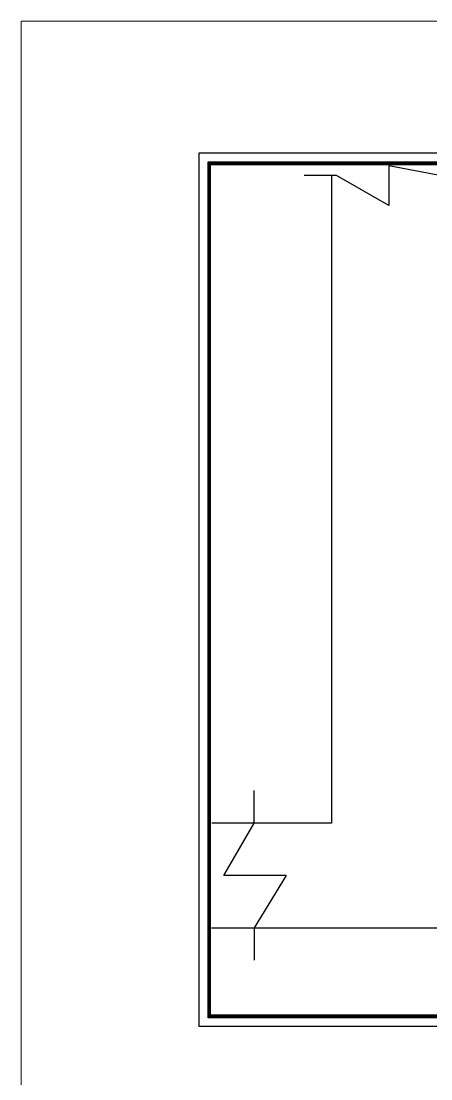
# Model space of a CAD drawing. Header units: inches. Extents: x 23587 to 406221, y -226199 to -75910.
# Drawn here: x 394227 to 394697, y -212383 to -211171 of the extents above; entities that cross this region are included whole.
import ezdxf

# ---------------------------------------------------------------- set-up
doc = ezdxf.new("R2010")
doc.units = ezdxf.units.IN
doc.header["$LTSCALE"] = 25.4
doc.header["$MEASUREMENT"] = 0
doc.layers.add('Fresh air fan', color=250, linetype='Continuous', lineweight=0)

msp = doc.modelspace()

# ---------------------------------------------------------------- linework, layer by layer
at = {"layer": 'Fresh air fan', "color": 8, "lineweight": 25, "ltscale": 0.09}
for p, q in [((394648.6, -211336.6), (394648.6, -211382.6)), ((394648.6, -211336.6), (394708.6, -211348.1)), ((394588.6, -211348.1), (394551.5, -211348.1)), ((394582.6, -211348.1), (394582.6, -212089.6)), ((394648.6, -211382.6), (394588.6, -211348.1)), ((394494.1, -212089.6), (394494.1, -212052.4)), ((394582.6, -212089.6), (394445.8, -212089.6)), ((394459.5, -212149.6), (394494.1, -212089.6)), ((394531, -212149.6), (394459.5, -212149.6)), ((394531, -212149.6), (394494.1, -212209.6)), ((394445.4, -212209.6), (395756.6, -212209.6)), ((394494.1, -212209.6), (394494.1, -212246.8))]:
    msp.add_line(p, q, dxfattribs=at)
at = {"layer": 'Fresh air fan', "color": 250, "lineweight": 13, "ltscale": 0.09}
msp.add_lwpolyline([(394227.4, -211171.3), (396131.2, -211171.3), (396131.2, -216016.4), (394227.4, -216016.4)], close=True, dxfattribs=at)
at = {"layer": 'Fresh air fan', "color": 250, "lineweight": 25, "ltscale": 0.09}
for points in [[(394431.4, -211322.3), (395993.9, -211322.3), (395993.9, -212322.8), (394431.4, -212322.8)], [(394441.4, -211332.3), (395983.9, -211332.3), (395983.9, -212312.8), (394441.4, -212312.8)], [(394442.4, -211333.3), (395982.9, -211333.3), (395982.9, -212311.8), (394442.4, -212311.8)], [(394443.4, -211334.3), (395981.9, -211334.3), (395981.9, -212310.8), (394443.4, -212310.8)], [(394444.4, -211335.3), (395980.9, -211335.3), (395980.9, -212309.8), (394444.4, -212309.8)]]:
    msp.add_lwpolyline(points, close=True, dxfattribs=at)

doc.saveas('drawing.dxf')
